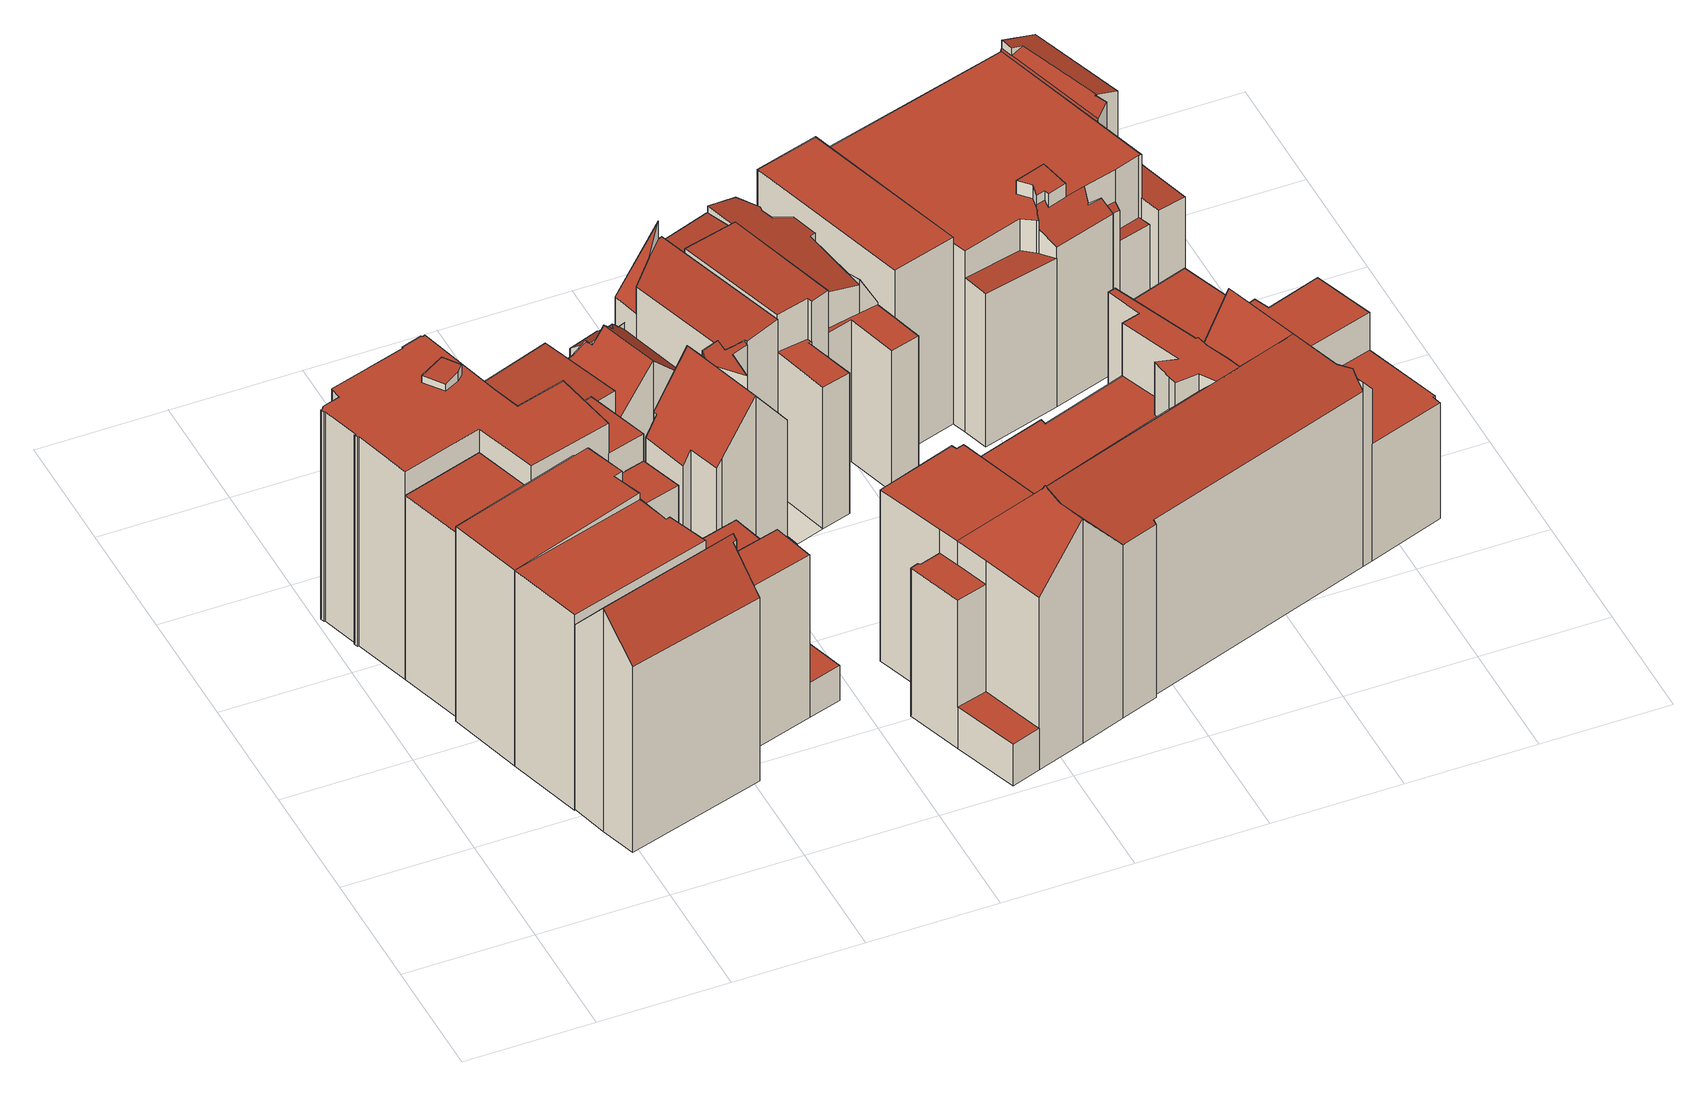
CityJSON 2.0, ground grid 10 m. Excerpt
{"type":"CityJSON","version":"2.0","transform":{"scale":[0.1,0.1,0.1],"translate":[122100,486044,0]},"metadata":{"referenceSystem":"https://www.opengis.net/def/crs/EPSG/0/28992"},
"CityObjects":{
"building1":{"type":"Building","attributes":{"aantal_verblijfsobjecten":1,"bouwjaar":1812,"gebruiksdoel":"woonfunctie","oppervlakte_max":190,"oppervlakte_min":190,"rdf_seealso":"http://bag.basisregistraties.overheid.nl/bag/id/pand/0363100012182140","rf_extrusion_mode":"standard","rf_force_lod11":false,"rf_h_ground":0.694,"rf_h_pc_98p":0,"rf_h_roof_50p":17.09,"rf_h_roof_70p":17.1,"rf_h_roof_max":17.19,"rf_h_roof_min":17.05,"rf_is_glass_roof":false,"rf_nodata_frac":0.486,"rf_nodata_r":0,"rf_pc_select":"_HIGHEST_YET_INSUFFICIENT_COVERAGE","rf_pc_year":0,"rf_pointcloud_unusable":false,"rf_pt_density":13.86,"rf_ridgelines":0,"rf_rmse_lod22":0.198,"rf_roof_planes":1,"rf_roof_type":"horizontal","rf_success":true,"rf_t_run":4,"rf_volume_lod22":575.1,"status":"Pand in gebruik"},"children":["building1-1"]},
"building1-1":{"type":"BuildingPart","parents":["building1"],"geometry":[{"type":"Solid","lod":"2.2","boundaries":[[[[0,1,2,3]],[[4,1,0,5]],[[5,0,3,6]],[[7,2,1,4]],[[6,3,2,7]],[[6,7,4,5]]]],"semantics":{"surfaces":[{"type":"GroundSurface"},{"type":"WallSurface","on_footprint_edge":true},{"type":"RoofSurface","rf_azimuth":83.06,"rf_h_roof_50p":17.1,"rf_h_roof_70p":17.11,"rf_h_roof_max":17.13,"rf_h_roof_min":17.06,"rf_slope":0.562}],"values":[[0,1,1,1,1,2]]}}]},
"building2":{"type":"Building","attributes":{"aantal_verblijfsobjecten":4,"bouwjaar":1806,"gebruiksdoel":"woonfunctie","oppervlakte_max":140,"oppervlakte_min":68,"rdf_seealso":"http://bag.basisregistraties.overheid.nl/bag/id/pand/0363100012182142","rf_extrusion_mode":"standard","rf_force_lod11":false,"rf_h_ground":0.257,"rf_h_pc_98p":0,"rf_h_roof_50p":17.7,"rf_h_roof_70p":17.91,"rf_h_roof_max":18.31,"rf_h_roof_min":14.07,"rf_is_glass_roof":false,"rf_nodata_frac":0.02,"rf_nodata_r":0,"rf_pc_select":"PREFERRED_AND_LATEST","rf_pc_year":0,"rf_pointcloud_unusable":false,"rf_pt_density":17.87,"rf_ridgelines":0,"rf_rmse_lod22":0.258,"rf_roof_planes":4,"rf_roof_type":"slanted","rf_success":true,"rf_t_run":19,"rf_volume_lod22":1474.92,"status":"Pand in gebruik"},"children":["building2-1"]},
"building2-1":{"type":"BuildingPart","parents":["building2"],"geometry":[{"type":"Solid","lod":"2.2","boundaries":[[[[8,9,10,11,12,13,14,15]],[[16,17,13,12,18]],[[19,14,13,17]],[[20,11,10,21]],[[21,10,9,22]],[[23,24,17,16]],[[18,12,11,20]],[[25,15,14,19]],[[24,8,15,25]],[[22,9,8,24,23]],[[24,25,19,17]],[[22,23,16,18,20,21]]]],"semantics":{"surfaces":[{"type":"GroundSurface"},{"type":"WallSurface","on_footprint_edge":true},{"type":"WallSurface","on_footprint_edge":false},{"type":"RoofSurface","rf_azimuth":124.03,"rf_h_roof_50p":14.09,"rf_h_roof_70p":14.1,"rf_h_roof_max":18.12,"rf_h_roof_min":14.07,"rf_slope":0.581},{"type":"RoofSurface","rf_azimuth":279.29,"rf_h_roof_50p":17.86,"rf_h_roof_70p":17.96,"rf_h_roof_max":18.14,"rf_h_roof_min":17.56,"rf_slope":2.71}],"values":[[0,1,1,1,1,2,1,1,1,1,3,4]]}}]},
"building3":{"type":"Building","attributes":{"aantal_verblijfsobjecten":6,"bouwjaar":2003,"gebruiksdoel":"woonfunctie","oppervlakte_max":192,"oppervlakte_min":79,"rdf_seealso":"http://bag.basisregistraties.overheid.nl/bag/id/pand/0363100012182133","rf_extrusion_mode":"standard","rf_force_lod11":false,"rf_h_ground":0.707,"rf_h_pc_98p":0,"rf_h_roof_50p":19.23,"rf_h_roof_70p":19.27,"rf_h_roof_max":20.53,"rf_h_roof_min":16.41,"rf_is_glass_roof":false,"rf_nodata_frac":0.0764,"rf_nodata_r":0,"rf_pc_select":"_HIGHEST_YET_INSUFFICIENT_COVERAGE","rf_pc_year":0,"rf_pointcloud_unusable":false,"rf_pt_density":17.6,"rf_ridgelines":0,"rf_rmse_lod22":0.528,"rf_roof_planes":12,"rf_roof_type":"slanted","rf_success":true,"rf_t_run":32,"rf_volume_lod22":2734.08,"status":"Pand in gebruik"},"children":["building3-1"]},
"building3-1":{"type":"BuildingPart","parents":["building3"],"geometry":[{"type":"Solid","lod":"2.2","boundaries":[[[[26,27,28,29,30,31,0,3,2,32,33,34,35,36,37,38,39,40,41,42,43,44,45,46,47]],[[48,44,43,49]],[[50,51,52,53]],[[54,39,38,55]],[[56,46,45,57]],[[58,47,46,56]],[[57,45,44,48]],[[59,60,51,50]],[[61,62,60,59]],[[49,43,42,63]],[[64,37,36,65]],[[55,38,37,64]],[[66,41,40,67]],[[63,42,41,66]],[[65,36,35,68]],[[53,52,69,70]],[[68,35,34,71]],[[72,32,2,73]],[[74,33,32,72]],[[71,34,33,74]],[[73,2,3,75]],[[75,3,0,76]],[[77,30,29,78]],[[78,29,28,79]],[[80,27,26,81]],[[82,83,79,84]],[[83,31,30,77]],[[84,79,28,27,80]],[[76,0,31,83,82]],[[70,69,62,61]],[[67,40,39,54]],[[81,26,47,58]],[[83,77,78,79]],[[70,61,59,50,53]],[[81,58,56,57,48,49,63,66,67,54,55,64,65,68,71,74,72,73,75,76,82,84,80],[52,51,60,62,69]]]],"semantics":{"surfaces":[{"type":"GroundSurface"},{"type":"WallSurface","on_footprint_edge":true},{"type":"WallSurface","on_footprint_edge":false},{"type":"RoofSurface","rf_azimuth":289.93,"rf_h_roof_50p":16.47,"rf_h_roof_70p":16.49,"rf_h_roof_max":19.25,"rf_h_roof_min":16.44,"rf_slope":0.982},{"type":"RoofSurface","rf_azimuth":241.07,"rf_h_roof_50p":20.09,"rf_h_roof_70p":20.16,"rf_h_roof_max":20.28,"rf_h_roof_min":19.91,"rf_slope":9.3},{"type":"RoofSurface","rf_azimuth":185.07,"rf_h_roof_50p":19.27,"rf_h_roof_70p":19.3,"rf_h_roof_max":20.28,"rf_h_roof_min":19.19,"rf_slope":0.757}],"values":[[0,1,2,1,1,1,1,2,2,1,1,1,1,1,1,2,1,1,1,1,1,1,1,1,1,2,1,1,1,2,1,1,3,4,5]]}}]},
"building4":{"type":"Building","attributes":{"aantal_verblijfsobjecten":4,"bouwjaar":1805,"gebruiksdoel":"woonfunctie","oppervlakte_max":111,"oppervlakte_min":68,"rdf_seealso":"http://bag.basisregistraties.overheid.nl/bag/id/pand/0363100012182141","rf_extrusion_mode":"standard","rf_force_lod11":false,"rf_h_ground":0.258,"rf_h_pc_98p":0,"rf_h_roof_50p":17.66,"rf_h_roof_70p":17.69,"rf_h_roof_max":17.77,"rf_h_roof_min":3.46,"rf_is_glass_roof":false,"rf_nodata_frac":0.032,"rf_nodata_r":0,"rf_pc_select":"PREFERRED_AND_LATEST","rf_pc_year":0,"rf_pointcloud_unusable":false,"rf_pt_density":17.6,"rf_ridgelines":0,"rf_rmse_lod22":0.146,"rf_roof_planes":3,"rf_roof_type":"multiple horizontal","rf_success":true,"rf_t_run":24,"rf_volume_lod22":1537.18,"status":"Pand in gebruik"},"children":["building4-1"]},
"building4-1":{"type":"BuildingPart","parents":["building4"],"geometry":[{"type":"Solid","lod":"2.2","boundaries":[[[[85,86,87,11,10,88,89,90,91,92]],[[20,11,87,93]],[[94,91,90,95]],[[96,85,92,97]],[[97,92,91,94]],[[98,88,10,99]],[[100,101,89,88,98]],[[99,10,11,20]],[[93,87,86,102,103]],[[104,95,90,89,101]],[[105,96,95,104]],[[102,86,85,96,105]],[[103,102,101,100]],[[95,96,97,94]],[[103,100,98,99,20,93]],[[101,102,105,104]]]],"semantics":{"surfaces":[{"type":"GroundSurface"},{"type":"WallSurface","on_footprint_edge":true},{"type":"WallSurface","on_footprint_edge":false},{"type":"RoofSurface","rf_azimuth":50.61,"rf_h_roof_50p":3.47,"rf_h_roof_70p":3.48,"rf_h_roof_max":14.05,"rf_h_roof_min":3.44,"rf_slope":1.03},{"type":"RoofSurface","rf_azimuth":108.04,"rf_h_roof_50p":17.69,"rf_h_roof_70p":17.7,"rf_h_roof_max":17.74,"rf_h_roof_min":17.62,"rf_slope":0.525},{"type":"RoofSurface","rf_azimuth":60.36,"rf_h_roof_50p":14.08,"rf_h_roof_70p":14.09,"rf_h_roof_max":17.64,"rf_h_roof_min":14.04,"rf_slope":0.656}],"values":[[0,1,1,1,1,1,1,1,1,1,2,1,2,3,4,5]]}}]},
"building5":{"type":"Building","attributes":{"aantal_verblijfsobjecten":4,"bouwjaar":1806,"gebruiksdoel":"woonfunctie","oppervlakte_max":134,"oppervlakte_min":79,"rf_extrusion_mode":"standard","rf_force_lod11":false,"rf_h_ground":0.369,"rf_h_pc_98p":0,"rf_h_roof_50p":17.64,"rf_h_roof_70p":18.69,"rf_h_roof_max":20.22,"rf_h_roof_min":3.47,"rf_h_roof_ridge":20.28,"rf_is_glass_roof":false,"rf_nodata_frac":0.0517,"rf_nodata_r":0,"rf_pc_select":"PREFERRED_AND_LATEST","rf_pc_year":0,"rf_pointcloud_unusable":false,"rf_pt_density":17.07,"rf_ridgelines":2,"rf_rmse_lod22":0.216,"rf_roof_planes":5,"rf_roof_type":"slanted","rf_success":true,"rf_t_run":21,"rf_volume_lod22":1623.81,"status":"Pand in gebruik"},"children":["building5-1"]},
"building5-1":{"type":"BuildingPart","parents":["building5"],"geometry":[{"type":"Solid","lod":"2.2","boundaries":[[[[106,107,108,109,110,111,112,113,114,115,116]],[[117,109,108,118]],[[119,110,109,117]],[[120,107,106,121,122]],[[123,120,124,125]],[[126,116,115,97]],[[97,115,114,127]],[[128,129,113,112,130]],[[131,127,114,113,129]],[[122,121,127,131]],[[121,106,116,126]],[[130,112,111,132]],[[132,111,110,119]],[[118,108,107,120,123]],[[125,124,129,128]],[[121,126,97,127]],[[129,124,120,122,131]],[[132,125,128,130]],[[125,132,119,117,118,123]]]],"semantics":{"surfaces":[{"type":"GroundSurface"},{"type":"WallSurface","on_footprint_edge":true},{"type":"WallSurface","on_footprint_edge":false},{"type":"RoofSurface","rf_azimuth":98.08,"rf_h_roof_50p":3.49,"rf_h_roof_70p":3.5,"rf_h_roof_max":14.9,"rf_h_roof_min":3.46,"rf_slope":0.984},{"type":"RoofSurface","rf_azimuth":96.27,"rf_h_roof_50p":14.97,"rf_h_roof_70p":15,"rf_h_roof_max":20.34,"rf_h_roof_min":14.88,"rf_slope":1.51},{"type":"RoofSurface","rf_azimuth":343.08,"rf_h_roof_50p":18.27,"rf_h_roof_70p":18.99,"rf_h_roof_max":20.65,"rf_h_roof_min":16.48,"rf_slope":48.2},{"type":"RoofSurface","rf_azimuth":163.18,"rf_h_roof_50p":18.83,"rf_h_roof_70p":19.55,"rf_h_roof_max":20.65,"rf_h_roof_min":16.99,"rf_slope":49.96}],"values":[[0,1,1,1,2,1,1,1,1,2,1,1,1,1,2,3,4,5,6]]}}]},
"building6":{"type":"Building","attributes":{"aantal_verblijfsobjecten":2,"bouwjaar":1911,"gebruiksdoel":"overige gebruiksfunctie","oppervlakte_max":170,"oppervlakte_min":1,"rdf_seealso":"http://bag.basisregistraties.overheid.nl/bag/id/pand/0363100012182134","rf_extrusion_mode":"standard","rf_force_lod11":false,"rf_h_ground":0.725,"rf_h_pc_98p":0,"rf_h_roof_50p":12.77,"rf_h_roof_70p":12.79,"rf_h_roof_max":12.87,"rf_h_roof_min":11.82,"rf_is_glass_roof":false,"rf_nodata_frac":0.64,"rf_nodata_r":0,"rf_pc_select":"_HIGHEST_YET_INSUFFICIENT_COVERAGE","rf_pc_year":0,"rf_pointcloud_unusable":false,"rf_pt_density":15.03,"rf_ridgelines":0,"rf_rmse_lod22":1.44,"rf_roof_planes":3,"rf_roof_type":"slanted","rf_success":true,"rf_t_run":9,"rf_volume_lod22":1112.53,"status":"Pand in gebruik"},"children":["building6-1"]},
"building6-1":{"type":"BuildingPart","parents":["building6"],"geometry":[{"type":"Solid","lod":"2.2","boundaries":[[[[133,134,135,26,47,136,137,138,139]],[[140,136,47,141]],[[142,137,136,140]],[[141,47,26,143]],[[143,26,135,144]],[[145,134,133,146]],[[146,133,139,147]],[[144,135,134,145]],[[147,139,138,148]],[[148,138,137,142]],[[148,142,140,141,143,144,145,146,147]]]],"semantics":{"surfaces":[{"type":"GroundSurface"},{"type":"WallSurface","on_footprint_edge":true},{"type":"RoofSurface","rf_azimuth":306.8,"rf_h_roof_50p":12.55,"rf_h_roof_70p":12.68,"rf_h_roof_max":12.98,"rf_h_roof_min":12.03,"rf_slope":4.6}],"values":[[0,1,1,1,1,1,1,1,1,1,2]]}}]},
"building7":{"type":"Building","attributes":{"aantal_verblijfsobjecten":4,"bouwjaar":1905,"gebruiksdoel":"kantoorfunctie,woonfunctie","oppervlakte_max":52,"oppervlakte_min":36,"rdf_seealso":"http://bag.basisregistraties.overheid.nl/bag/id/pand/0363100012182135","rf_extrusion_mode":"standard","rf_force_lod11":false,"rf_h_ground":0.684,"rf_h_pc_98p":0,"rf_h_roof_50p":12.2,"rf_h_roof_70p":12.68,"rf_h_roof_max":13.46,"rf_h_roof_min":10.19,"rf_h_roof_ridge":13.67,"rf_is_glass_roof":false,"rf_nodata_frac":0,"rf_nodata_r":0,"rf_pc_select":"PREFERRED_AND_LATEST","rf_pc_year":0,"rf_pointcloud_unusable":false,"rf_pt_density":16.02,"rf_ridgelines":1,"rf_rmse_lod22":0.519,"rf_roof_planes":6,"rf_roof_type":"slanted","rf_success":true,"rf_t_run":12,"rf_volume_lod22":513.4,"status":"Pand in gebruik"},"children":["building7-1"]},
"building7-1":{"type":"BuildingPart","parents":["building7"],"geometry":[{"type":"Solid","lod":"2.2","boundaries":[[[[149,150,151,138,152,137,153,154,155]],[[156,157,154,153,158,159]],[[160,155,154,157]],[[161,162,157,156]],[[163,164,162,161]],[[165,150,149,166]],[[158,153,137,167]],[[168,138,151,169]],[[170,171,172,173]],[[167,137,152,171,170]],[[171,152,138,168]],[[169,151,150,165]],[[164,163,174]],[[166,175,174]],[[175,166,149,155,160]],[[176,177,178]],[[179,180,178]],[[181,182,183]],[[177,176,183]],[[159,158,184,181]],[[180,179,185]],[[173,172,186]],[[182,181,184,186]],[[180,185,163,161,156,159,181,183,176,178]],[[175,160,157,162,164,174]],[[173,186,184,158,167,170]],[[179,169,165,166,174,163,185]],[[182,186,172,171,168,169,179,178,177,183]]]],"semantics":{"surfaces":[{"type":"GroundSurface"},{"type":"WallSurface","on_footprint_edge":true},{"type":"WallSurface","on_footprint_edge":false},{"type":"RoofSurface","rf_azimuth":339.31,"rf_h_roof_50p":11.71,"rf_h_roof_70p":12.03,"rf_h_roof_max":12.8,"rf_h_roof_min":10.57,"rf_slope":42.9},{"type":"RoofSurface","rf_azimuth":338.58,"rf_h_roof_50p":10.33,"rf_h_roof_70p":10.46,"rf_h_roof_max":10.95,"rf_h_roof_min":9.84,"rf_slope":53.15},{"type":"RoofSurface","rf_azimuth":343.26,"rf_h_roof_50p":10.35,"rf_h_roof_70p":10.51,"rf_h_roof_max":11.71,"rf_h_roof_min":9.74,"rf_slope":48.95},{"type":"RoofSurface","rf_azimuth":73.34,"rf_h_roof_50p":12,"rf_h_roof_70p":12.57,"rf_h_roof_max":14.03,"rf_h_roof_min":10.49,"rf_slope":44.59},{"type":"RoofSurface","rf_azimuth":252.44,"rf_h_roof_50p":11.83,"rf_h_roof_70p":12.57,"rf_h_roof_max":14.03,"rf_h_roof_min":9.68,"rf_slope":48.8}],"values":[[0,1,1,2,2,1,1,1,2,1,1,1,2,2,1,2,2,2,2,2,2,2,2,3,4,5,6,7]]}}]},
"building8":{"type":"Building","attributes":{"aantal_verblijfsobjecten":5,"bouwjaar":1905,"gebruiksdoel":"woonfunctie","oppervlakte_max":106,"oppervlakte_min":70,"rdf_seealso":"http://bag.basisregistraties.overheid.nl/bag/id/pand/0363100012182136","rf_extrusion_mode":"standard","rf_force_lod11":false,"rf_h_ground":0.673,"rf_h_pc_98p":0,"rf_h_roof_50p":15.8,"rf_h_roof_70p":16.04,"rf_h_roof_max":17.12,"rf_h_roof_min":13.22,"rf_h_roof_ridge":17.24,"rf_is_glass_roof":false,"rf_nodata_frac":0.0587,"rf_nodata_r":0,"rf_pc_select":"PREFERRED_AND_LATEST","rf_pc_year":0,"rf_pointcloud_unusable":false,"rf_pt_density":16.61,"rf_ridgelines":2,"rf_rmse_lod22":0.349,"rf_roof_planes":11,"rf_roof_type":"slanted","rf_success":true,"rf_t_run":27,"rf_volume_lod22":1427.98,"status":"Pand in gebruik"},"children":["building8-1"]},
"building8-1":{"type":"BuildingPart","parents":["building8"],"geometry":[{"type":"Solid","lod":"2.2","boundaries":[[[[187,188,189,190,191,192,193,194,195,196,197,198,199,200,201,202,203,204,205,206,155,207]],[[208,188,187,209]],[[210,202,201,211,212]],[[213,197,196,214]],[[214,196,195,215]],[[216,192,191,217]],[[215,195,194,218]],[[219,199,198,220]],[[221,220,198,197,213]],[[222,223,224]],[[225,155,206,226]],[[211,201,200,227]],[[227,200,199,219]],[[228,229,207,155,225]],[[229,228,230]],[[226,231,230]],[[209,187,207,229]],[[232,233,204,203,223,222]],[[234,235,233,232]],[[217,236,237]],[[238,205,204,233]],[[231,226,206,205,238]],[[239,240,241]],[[235,234,241]],[[223,203,202,210]],[[242,243,220,221]],[[212,211,243,242]],[[218,194,193,244]],[[244,193,192,216]],[[245,190,189,246]],[[236,217,191,190,245]],[[240,239,246,247]],[[247,246,189,188,208]],[[226,230,228,225]],[[243,211,227,219,220]],[[244,210,212,242,221,213,214,215,218]],[[244,216,217,237,224,223,210]],[[246,239,241,234,232,222,224,237,236,245]],[[247,208,209,229,230,231,238,233,235,241,240]]]],"semantics":{"surfaces":[{"type":"GroundSurface"},{"type":"WallSurface","on_footprint_edge":true},{"type":"WallSurface","on_footprint_edge":false},{"type":"RoofSurface","rf_azimuth":249.93,"rf_h_roof_50p":14.63,"rf_h_roof_70p":15.54,"rf_h_roof_max":17.27,"rf_h_roof_min":12.89,"rf_slope":50},{"type":"RoofSurface","rf_azimuth":208.13,"rf_h_roof_50p":3.67,"rf_h_roof_70p":3.7,"rf_h_roof_max":13.1,"rf_h_roof_min":3.56,"rf_slope":6.81},{"type":"RoofSurface","rf_azimuth":252.55,"rf_h_roof_50p":14.86,"rf_h_roof_70p":15.95,"rf_h_roof_max":17.67,"rf_h_roof_min":11.45,"rf_slope":53.38},{"type":"RoofSurface","rf_azimuth":73.06,"rf_h_roof_50p":15.51,"rf_h_roof_70p":16.28,"rf_h_roof_max":17.67,"rf_h_roof_min":12.93,"rf_slope":52.88},{"type":"RoofSurface","rf_azimuth":164.13,"rf_h_roof_50p":15.57,"rf_h_roof_70p":15.68,"rf_h_roof_max":16.16,"rf_h_roof_min":14.91,"rf_slope":28.2},{"type":"RoofSurface","rf_azimuth":257.81,"rf_h_roof_50p":15.9,"rf_h_roof_70p":16.05,"rf_h_roof_max":17.27,"rf_h_roof_min":15.43,"rf_slope":10.46}],"values":[[0,1,1,1,1,1,1,1,1,2,1,1,1,1,2,2,1,1,2,2,1,1,2,2,1,2,2,1,1,1,1,2,1,3,4,5,6,7,8]]}}]},
"building9":{"type":"Building","attributes":{"aantal_verblijfsobjecten":0,"bouwjaar":1005,"rdf_seealso":"http://bag.basisregistraties.overheid.nl/bag/id/pand/0363100012182138","rf_extrusion_mode":"skip","rf_force_lod11":false,"rf_h_ground":0.736,"rf_h_pc_98p":0,"rf_h_roof_50p":0,"rf_h_roof_70p":0,"rf_h_roof_max":0,"rf_h_roof_min":0,"rf_is_glass_roof":false,"rf_nodata_frac":0.618,"rf_nodata_r":0,"rf_pc_select":"_HIGHEST_YET_INSUFFICIENT_COVERAGE","rf_pc_year":0,"rf_pointcloud_unusable":true,"rf_pt_density":13.23,"rf_roof_planes":0,"rf_roof_type":"no planes","rf_success":true,"rf_t_run":0,"status":"Pand in gebruik"},"geometry":[{"type":"MultiSurface","lod":"0","boundaries":[[[248,249,250,251]]]}]},
"building10":{"type":"Building","attributes":{"aantal_verblijfsobjecten":4,"bouwjaar":1883,"gebruiksdoel":"woonfunctie","oppervlakte_max":96,"oppervlakte_min":37,"rdf_seealso":"http://bag.basisregistraties.overheid.nl/bag/id/pand/0363100012182137","rf_extrusion_mode":"standard","rf_force_lod11":false,"rf_h_ground":0.656,"rf_h_pc_98p":0,"rf_h_roof_50p":16.58,"rf_h_roof_70p":16.74,"rf_h_roof_max":16.96,"rf_h_roof_min":13.15,"rf_h_roof_ridge":16.83,"rf_is_glass_roof":false,"rf_nodata_frac":0.0123,"rf_nodata_r":0,"rf_pc_select":"PREFERRED_AND_LATEST","rf_pc_year":0,"rf_pointcloud_unusable":false,"rf_pt_density":18.26,"rf_ridgelines":1,"rf_rmse_lod22":0.332,"rf_roof_planes":5,"rf_roof_type":"slanted","rf_success":true,"rf_t_run":14,"rf_volume_lod22":936.57,"status":"Pand in gebruik"},"children":["building10-1"]},
"building10-1":{"type":"BuildingPart","parents":["building10"],"geometry":[{"type":"Solid","lod":"2.2","boundaries":[[[[252,253,251,254,255,256,257,258,259,260,261]],[[262,253,252,263]],[[264,251,253,262]],[[265,257,256,266]],[[266,256,255,267]],[[268,258,257,265]],[[269,254,251,264]],[[270,271,267,272]],[[272,267,255,254,269,273]],[[263,252,261,274]],[[275,276,274,277]],[[277,274,261,260,278]],[[271,259,258,268]],[[273,269,276,275]],[[278,260,259,271,270]],[[271,268,265,266,267]],[[276,269,264,262,263,274]],[[278,270,272,273,275,277]]]],"semantics":{"surfaces":[{"type":"GroundSurface"},{"type":"WallSurface","on_footprint_edge":true},{"type":"WallSurface","on_footprint_edge":false},{"type":"RoofSurface","rf_azimuth":321.44,"rf_h_roof_50p":15.86,"rf_h_roof_70p":15.94,"rf_h_roof_max":16.77,"rf_h_roof_min":15.57,"rf_slope":8.73},{"type":"RoofSurface","rf_azimuth":77.48,"rf_h_roof_50p":13.24,"rf_h_roof_70p":13.27,"rf_h_roof_max":16.88,"rf_h_roof_min":13.16,"rf_slope":3.3},{"type":"RoofSurface","rf_azimuth":257.41,"rf_h_roof_50p":16.76,"rf_h_roof_70p":16.86,"rf_h_roof_max":17.03,"rf_h_roof_min":16.47,"rf_slope":6.51}],"values":[[0,1,1,1,1,1,1,2,1,1,2,1,1,2,1,3,4,5]]}}]},
"building11":{"type":"Building","attributes":{"aantal_verblijfsobjecten":5,"bouwjaar":1889,"gebruiksdoel":"woonfunctie","oppervlakte_max":58,"oppervlakte_min":41,"rdf_seealso":"http://bag.basisregistraties.overheid.nl/bag/id/pand/0363100012182139","rf_extrusion_mode":"standard","rf_force_lod11":false,"rf_h_ground":0.628,"rf_h_pc_98p":0,"rf_h_roof_50p":15.79,"rf_h_roof_70p":16,"rf_h_roof_max":16.48,"rf_h_roof_min":13.1,"rf_h_roof_ridge":15.92,"rf_is_glass_roof":false,"rf_nodata_frac":0.0114,"rf_nodata_r":0,"rf_pc_select":"PREFERRED_AND_LATEST","rf_pc_year":0,"rf_pointcloud_unusable":false,"rf_pt_density":18.28,"rf_ridgelines":3,"rf_rmse_lod22":0.604,"rf_roof_planes":7,"rf_roof_type":"slanted","rf_success":true,"rf_t_run":20,"rf_volume_lod22":960.96,"status":"Pand in gebruik"},"children":["building11-1"]},
"building11-1":{"type":"BuildingPart","parents":["building11"],"geometry":[{"type":"Solid","lod":"2.2","boundaries":[[[[279,280,281,282,283,284,285,286,287,288,289,290,291]],[[292,280,279,293]],[[294,281,280,292]],[[295,282,281,294]],[[296,297,286,285,298]],[[299,300,297,296]],[[300,299,301]],[[302,303,304]],[[293,279,291,305]],[[306,307,308,305,309]],[[303,289,288,310]],[[298,285,284,311,312]],[[311,284,283,313]],[[313,283,282,295]],[[314,315,316]],[[307,306,316]],[[309,305,291,290,317]],[[315,314,317,318]],[[310,288,287,319,320]],[[320,319,321]],[[319,287,286,297]],[[318,317,290,289,303,302]],[[312,311,308,307]],[[317,314,316,306,309]],[[320,321,300,301,304,303,310]],[[319,297,300,321]],[[312,307,316,315,318,302,304,301,299,296,298]],[[308,311,313,295,294,292,293,305]]]],"semantics":{"surfaces":[{"type":"GroundSurface"},{"type":"WallSurface","on_footprint_edge":true},{"type":"WallSurface","on_footprint_edge":false},{"type":"RoofSurface","rf_azimuth":71.36,"rf_h_roof_50p":14.03,"rf_h_roof_70p":15.22,"rf_h_roof_max":16.1,"rf_h_roof_min":12.54,"rf_slope":61.69},{"type":"RoofSurface","rf_azimuth":72.15,"rf_h_roof_50p":13.76,"rf_h_roof_70p":14.08,"rf_h_roof_max":15.61,"rf_h_roof_min":12.45,"rf_slope":59.69},{"type":"RoofSurface","rf_azimuth":349.55,"rf_h_roof_50p":14.08,"rf_h_roof_70p":14.34,"rf_h_roof_max":15.69,"rf_h_roof_min":13.39,"rf_slope":46.6},{"type":"RoofSurface","rf_azimuth":71.52,"rf_h_roof_50p":15.98,"rf_h_roof_70p":16.18,"rf_h_roof_max":16.5,"rf_h_roof_min":15.21,"rf_slope":14.31},{"type":"RoofSurface","rf_azimuth":136.11,"rf_h_roof_50p":13.14,"rf_h_roof_70p":13.15,"rf_h_roof_max":16.26,"rf_h_roof_min":13.1,"rf_slope":0.901}],"values":[[0,1,1,1,1,2,2,2,1,2,1,1,1,1,2,2,1,2,1,2,1,1,2,3,4,5,6,7]]}}]},
"building12":{"type":"Building","attributes":{"aantal_verblijfsobjecten":5,"bouwjaar":2005,"gebruiksdoel":"bijeenkomstfunctie,woonfunctie","oppervlakte_max":130,"oppervlakte_min":63,"rdf_seealso":"http://bag.basisregistraties.overheid.nl/bag/id/pand/0363100012182132","rf_extrusion_mode":"standard","rf_force_lod11":false,"rf_h_ground":0.57,"rf_h_pc_98p":0,"rf_h_roof_50p":17.19,"rf_h_roof_70p":17.22,"rf_h_roof_max":17.47,"rf_h_roof_min":17.06,"rf_is_glass_roof":false,"rf_nodata_frac":0.0368,"rf_nodata_r":0,"rf_pc_select":"PREFERRED_AND_LATEST","rf_pc_year":0,"rf_pointcloud_unusable":false,"rf_pt_density":18.78,"rf_ridgelines":0,"rf_rmse_lod22":0.942,"rf_roof_planes":7,"rf_roof_type":"slanted","rf_success":true,"rf_t_run":14,"rf_volume_lod22":1239.54,"status":"Pand in gebruik"},"children":["building12-1"]},
"building12-1":{"type":"BuildingPart","parents":["building12"],"geometry":[{"type":"Solid","lod":"2.2","boundaries":[[[[288,322,323,279]],[[324,322,288,325]],[[326,323,322,324]],[[325,288,279,327]],[[327,279,323,326]],[[327,326,324,325]]]],"semantics":{"surfaces":[{"type":"GroundSurface"},{"type":"WallSurface","on_footprint_edge":true},{"type":"RoofSurface","rf_azimuth":2.01,"rf_h_roof_50p":17.19,"rf_h_roof_70p":17.21,"rf_h_roof_max":17.26,"rf_h_roof_min":17.12,"rf_slope":0.533}],"values":[[0,1,1,1,1,2]]}}]},
"building13":{"type":"Building","attributes":{"aantal_verblijfsobjecten":1,"bouwjaar":1912,"gebruiksdoel":"bijeenkomstfunctie,kantoorfunctie","oppervlakte_max":1692,"oppervlakte_min":1692,"rdf_seealso":"http://bag.basisregistraties.overheid.nl/bag/id/pand/0363100012170764","rf_extrusion_mode":"standard","rf_force_lod11":false,"rf_h_ground":0.555,"rf_h_pc_98p":0,"rf_h_roof_50p":16.02,"rf_h_roof_70p":18.12,"rf_h_roof_max":20.53,"rf_h_roof_min":10.95,"rf_h_roof_ridge":20.81,"rf_is_glass_roof":false,"rf_nodata_frac":0.0497,"rf_nodata_r":0,"rf_pc_select":"PREFERRED_AND_LATEST","rf_pc_year":0,"rf_pointcloud_unusable":false,"rf_pt_density":17.33,"rf_ridgelines":3,"rf_rmse_lod22":0.273,"rf_roof_planes":20,"rf_roof_type":"slanted","rf_success":true,"rf_t_run":188,"rf_volume_lod22":9244.65,"status":"Pand in gebruik"},"children":["building13-1"]},
"building13-1":{"type":"BuildingPart","parents":["building13"],"geometry":[{"type":"Solid","lod":"2.2","boundaries":[[[[328,329,330,331,332,333,334,335,336,337,338,339,340,341,342,343,344,345,346,347,348,349,350,351,352,353,354,355,356,357,358,359,360,361]],[[362,341,340,363]],[[364,365,342,341,362]],[[366,367,368,369,370]],[[363,340,339,371]],[[371,339,338,372]],[[373,335,334,374]],[[374,334,333,375]],[[376,372,338,337,377]],[[378,379,380,381]],[[379,328,361,382]],[[375,333,332,383]],[[384,383,332,331,385]],[[385,331,330,386]],[[387,354,353,388]],[[386,330,329,389]],[[390,360,359,391]],[[392,357,356,369]],[[393,344,343,394]],[[395,345,344,393]],[[394,343,342,365]],[[396,397,383,384]],[[398,350,349,399]],[[399,349,348,400]],[[401,336,335,373,402]],[[403,404,405]],[[406,407,365,364]],[[408,409,351,350,398,410]],[[411,412,346,345,395]],[[377,337,336,401]],[[388,353,352,413]],[[414,415,368,367]],[[381,380,367,366]],[[416,417,412,411]],[[418,416,407,406]],[[391,359,358,415,414]],[[413,352,351,409]],[[402,373,419,420]],[[400,348,347,421]],[[415,358,357,392]],[[422,423,406]],[[421,347,346,412]],[[424,425,426]],[[425,427,428]],[[423,422,429,430]],[[431,432,430,433]],[[434,435,436,437]],[[438,439,435,434]],[[440,441,442]],[[409,408,442]],[[441,440,443]],[[427,425,424,432,431]],[[433,430,429,444,445]],[[420,419,446,447]],[[447,446,448,439,438]],[[437,436,449]],[[450,451,452]],[[404,403,451,450]],[[370,369,356,355,453]],[[453,355,354,387]],[[382,361,360,390]],[[389,329,328,379,378]],[[439,448,397,396]],[[410,398,417,416,418]],[[445,444,372,376]],[[407,416,411,395,393,394,365]],[[415,392,369,368]],[[417,398,399,400,421,412]],[[372,444,429,422,406,364,362,363,371]],[[454,423,430,432,424,426,455]],[[453,387,403,405]],[[454,451,403,387,388,413,409,442,441,443]],[[452,381,366,370,453,405,404,450]],[[382,390,391,414,367,380,379]],[[389,378,381,396,384,385,386]],[[397,448,446,419,373,374,375,383]],[[410,418,406,423,454,443,440,442,408]],[[451,454,455,426,425,428,449,436,435,439,396,381,452]],[[445,376,377,401,402,420,447,438,434,437,449,428,427,431,433]]]],"semantics":{"surfaces":[{"type":"GroundSurface"},{"type":"WallSurface","on_footprint_edge":true},{"type":"WallSurface","on_footprint_edge":false},{"type":"RoofSurface","rf_azimuth":246.72,"rf_h_roof_50p":14.3,"rf_h_roof_70p":14.31,"rf_h_roof_max":16,"rf_h_roof_min":14.29,"rf_slope":0.214},{"type":"RoofSurface","rf_azimuth":242.01,"rf_h_roof_50p":4.32,"rf_h_roof_70p":4.33,"rf_h_roof_max":16.24,"rf_h_roof_min":4.28,"rf_slope":1.14},{"type":"RoofSurface","rf_azimuth":136.05,"rf_h_roof_50p":10.99,"rf_h_roof_70p":11,"rf_h_roof_max":15.97,"rf_h_roof_min":10.94,"rf_slope":0.582},{"type":"RoofSurface","rf_azimuth":56.37,"rf_h_roof_50p":15.87,"rf_h_roof_70p":15.89,"rf_h_roof_max":20.88,"rf_h_roof_min":15.82,"rf_slope":0.712},{"type":"RoofSurface","rf_azimuth":248.61,"rf_h_roof_50p":19.32,"rf_h_roof_70p":20.06,"rf_h_roof_max":21.14,"rf_h_roof_min":17.02,"rf_slope":52.53},{"type":"RoofSurface","rf_azimuth":70.54,"rf_h_roof_50p":19.26,"rf_h_roof_70p":19.79,"rf_h_roof_max":21.05,"rf_h_roof_min":16.53,"rf_slope":50.22},{"type":"RoofSurface","rf_azimuth":160.63,"rf_h_roof_50p":18.69,"rf_h_roof_70p":19.61,"rf_h_roof_max":20.99,"rf_h_roof_min":16.31,"rf_slope":48.94},{"type":"RoofSurface","rf_azimuth":251.6,"rf_h_roof_50p":18.08,"rf_h_roof_70p":19.01,"rf_h_roof_max":21.05,"rf_h_roof_min":15.86,"rf_slope":49.49},{"type":"RoofSurface","rf_azimuth":74.6,"rf_h_roof_50p":13.81,"rf_h_roof_70p":13.82,"rf_h_roof_max":16.23,"rf_h_roof_min":13.79,"rf_slope":0.988},{"type":"RoofSurface","rf_azimuth":20.55,"rf_h_roof_50p":15.82,"rf_h_roof_70p":15.83,"rf_h_roof_max":15.87,"rf_h_roof_min":15.78,"rf_slope":0.547},{"type":"RoofSurface","rf_azimuth":1.63,"rf_h_roof_50p":13.85,"rf_h_roof_70p":13.87,"rf_h_roof_max":18.56,"rf_h_roof_min":13.79,"rf_slope":0.726},{"type":"RoofSurface","rf_azimuth":71.8,"rf_h_roof_50p":17.78,"rf_h_roof_70p":18.96,"rf_h_roof_max":21.14,"rf_h_roof_min":15.54,"rf_slope":51.7},{"type":"RoofSurface","rf_azimuth":340.75,"rf_h_roof_50p":18.2,"rf_h_roof_70p":19.04,"rf_h_roof_max":20.99,"rf_h_roof_min":15.43,"rf_slope":49.17},{"type":"RoofSurface","rf_azimuth":56.1,"rf_h_roof_50p":18.45,"rf_h_roof_70p":18.48,"rf_h_roof_max":18.58,"rf_h_roof_min":18.35,"rf_slope":1.93}],"values":[[0,1,1,2,1,1,1,1,1,2,1,1,1,1,1,1,1,1,1,1,1,2,1,1,1,2,2,1,1,1,1,2,2,2,2,1,1,2,1,1,2,1,2,2,2,2,2,2,2,2,2,2,2,2,2,2,2,2,1,1,1,1,2,2,2,3,4,5,6,7,8,9,10,11,12,13,14,15,16]]}}]},
"building14":{"type":"Building","attributes":{"aantal_verblijfsobjecten":12,"bouwjaar":1996,"gebruiksdoel":"woonfunctie","oppervlakte_max":104,"oppervlakte_min":67,"rdf_seealso":"http://bag.basisregistraties.overheid.nl/bag/id/pand/0363100012170765","rf_extrusion_mode":"standard","rf_force_lod11":false,"rf_h_ground":0.568,"rf_h_pc_98p":0,"rf_h_roof_50p":16.72,"rf_h_roof_70p":16.74,"rf_h_roof_max":17.9,"rf_h_roof_min":14.25,"rf_h_roof_ridge":17.26,"rf_is_glass_roof":false,"rf_nodata_frac":0.047,"rf_nodata_r":0.0235,"rf_pc_select":"PREFERRED_AND_LATEST","rf_pc_year":0,"rf_pointcloud_unusable":false,"rf_pt_density":20.12,"rf_ridgelines":1,"rf_rmse_lod22":1.1,"rf_roof_planes":18,"rf_roof_type":"slanted","rf_success":true,"rf_t_run":71,"rf_volume_lod22":4232.35,"status":"Pand in gebruik"},"children":["building14-1"]},
"building14-1":{"type":"BuildingPart","parents":["building14"],"geometry":[{"type":"Solid","lod":"2.2","boundaries":[[[[322,456,457,458,459,460,461,462,463,323,464]],[[465,466,467,468,469]],[[470,463,462,471]],[[472,323,463,470,473]],[[473,470,474,475]],[[476,477,458,457,478,479]],[[480,481,482,477,476]],[[483,484,485,486,487]],[[488,489,484,483,490]],[[491,492,493]],[[468,467,493]],[[494,495,496,492,491]],[[492,496,497,498]],[[475,474,495,494]],[[471,462,461,497]],[[499,500,466,465]],[[501,502,500,499]],[[489,460,459,503]],[[498,497,461,460,489,488]],[[504,456,322,505]],[[505,322,464,506]],[[507,508,509,510]],[[511,512,508,507]],[[469,468,512,511]],[[490,483,513,514]],[[515,516,517,518]],[[514,513,516,515]],[[486,485,519,520]],[[487,486,521,517]],[[522,506,464,323,472]],[[503,459,458,477]],[[478,457,456,504]],[[510,509,502,501]],[[520,519,482,481]],[[518,517,521,481,480]],[[479,478,506,522]],[[471,497,496,495,474,470]],[[487,517,516,513,483]],[[510,501,499,465,469,511,507]],[[481,521,486,520]],[[482,519,485,484,489,503,477]],[[515,509,508,512,468,493,492,498,488,490,514]],[[506,478,504,505]],[[509,515,518,480,476,479,522,472,473,475,494,491,493,467,466,500,502]]]],"semantics":{"surfaces":[{"type":"GroundSurface"},{"type":"WallSurface","on_footprint_edge":false},{"type":"WallSurface","on_footprint_edge":true},{"type":"RoofSurface","rf_azimuth":91.37,"rf_h_roof_50p":14.07,"rf_h_roof_70p":14.15,"rf_h_roof_max":16.72,"rf_h_roof_min":13.8,"rf_slope":4.52},{"type":"RoofSurface","rf_azimuth":157.07,"rf_h_roof_50p":13.93,"rf_h_roof_70p":13.94,"rf_h_roof_max":16.7,"rf_h_roof_min":13.89,"rf_slope":4.45},{"type":"RoofSurface","rf_azimuth":80.73,"rf_h_roof_50p":17.89,"rf_h_roof_70p":17.9,"rf_h_roof_max":17.91,"rf_h_roof_min":17.88,"rf_slope":0.738},{"type":"RoofSurface","rf_azimuth":322.14,"rf_h_roof_50p":11.24,"rf_h_roof_70p":11.25,"rf_h_roof_max":16.69,"rf_h_roof_min":11.23,"rf_slope":0.944},{"type":"RoofSurface","rf_azimuth":326.32,"rf_h_roof_50p":3.46,"rf_h_roof_70p":3.49,"rf_h_roof_max":15.16,"rf_h_roof_min":3.39,"rf_slope":4.19},{"type":"RoofSurface","rf_azimuth":163.28,"rf_h_roof_50p":15.98,"rf_h_roof_70p":16.34,"rf_h_roof_max":17.9,"rf_h_roof_min":15.01,"rf_slope":46.97},{"type":"RoofSurface","rf_azimuth":160.28,"rf_h_roof_50p":14.15,"rf_h_roof_70p":14.19,"rf_h_roof_max":16.76,"rf_h_roof_min":13.98,"rf_slope":8.99},{"type":"RoofSurface","rf_azimuth":139.89,"rf_h_roof_50p":16.73,"rf_h_roof_70p":16.74,"rf_h_roof_max":17.91,"rf_h_roof_min":16.69,"rf_slope":0.225}],"values":[[0,1,2,2,1,2,1,1,1,1,1,1,1,1,2,1,1,2,2,2,2,1,1,1,1,1,1,1,1,2,2,2,1,1,1,1,3,4,5,6,7,8,9,10]]}}]},
"building15":{"type":"Building","attributes":{"aantal_verblijfsobjecten":4,"bouwjaar":1878,"gebruiksdoel":"bijeenkomstfunctie,woonfunctie","oppervlakte_max":50,"oppervlakte_min":44,"rdf_seealso":"http://bag.basisregistraties.overheid.nl/bag/id/pand/0363100012182003","rf_extrusion_mode":"standard","rf_force_lod11":false,"rf_h_ground":0.571,"rf_h_pc_98p":0,"rf_h_roof_50p":15.43,"rf_h_roof_70p":15.62,"rf_h_roof_max":15.88,"rf_h_roof_min":12.72,"rf_h_roof_ridge":15.77,"rf_is_glass_roof":false,"rf_nodata_frac":0.0298,"rf_nodata_r":0,"rf_pc_select":"PREFERRED_AND_LATEST","rf_pc_year":0,"rf_pointcloud_unusable":false,"rf_pt_density":17.02,"rf_ridgelines":6,"rf_rmse_lod22":0.982,"rf_roof_planes":8,"rf_roof_type":"slanted","rf_success":true,"rf_t_run":14,"rf_volume_lod22":797.1,"status":"Pand in gebruik"},"children":["building15-1"]},
"building15-1":{"type":"BuildingPart","parents":["building15"],"geometry":[{"type":"Solid","lod":"2.2","boundaries":[[[[523,524,525,526,527,528,459,529,456,530]],[[531,524,523,532]],[[533,530,456,534]],[[532,523,530,533,535]],[[536,459,528,537]],[[537,528,527,538]],[[535,533,539,540]],[[540,539,541]],[[534,456,529,542]],[[543,526,525,544]],[[545,542,529,459,536]],[[546,547,538,548]],[[548,538,527,526,543]],[[547,546,549]],[[542,545,549]],[[544,525,524,531]],[[547,549,545,536,537,538]],[[546,539,533,534,542,549]],[[544,531,532,535,540,541]],[[539,546,548,543,544,541]]]],"semantics":{"surfaces":[{"type":"GroundSurface"},{"type":"WallSurface","on_footprint_edge":true},{"type":"WallSurface","on_footprint_edge":false},{"type":"RoofSurface","rf_azimuth":70.04,"rf_h_roof_50p":12.81,"rf_h_roof_70p":12.85,"rf_h_roof_max":15.73,"rf_h_roof_min":12.69,"rf_slope":4.57},{"type":"RoofSurface","rf_azimuth":252.75,"rf_h_roof_50p":13.9,"rf_h_roof_70p":14.82,"rf_h_roof_max":16.2,"rf_h_roof_min":11.71,"rf_slope":68.59},{"type":"RoofSurface","rf_azimuth":68,"rf_h_roof_50p":15.39,"rf_h_roof_70p":15.58,"rf_h_roof_max":15.97,"rf_h_roof_min":14.82,"rf_slope":21.99},{"type":"RoofSurface","rf_azimuth":252.95,"rf_h_roof_50p":15.74,"rf_h_roof_70p":15.86,"rf_h_roof_max":16.2,"rf_h_roof_min":15.36,"rf_slope":21.99}],"values":[[0,1,1,1,1,1,2,2,1,1,1,2,1,2,2,1,3,4,5,6]]}}]}
},
"vertices":[
[108,244,7],[43,225,7],[28,274,7],[92,294,7],[43,225,171],[108,244,171],[92,294,171],[28,274,171],
[167,225,3],[160,223,3],[168,199,3],[60,166,3],[43,225,3],[156,258,3],[204,272,3],[215,239,3],[156,258,181],[156,258,141],[43,225,176],[204,272,141],[60,166,177],[168,199,182],[160,223,181],[167,225,181],[167,225,141],[215,239,141],
[118,326,7],[125,304,7],[164,315,7],[188,322,7],[204,272,7],[174,263,7],[14,319,7],[13,319,7],[12,322,7],[13,322,7],[4,352,7],[3,352,7],[2,355,7],[3,355,7],[5,358,7],[19,362,7],[18,372,7],[79,390,7],[79,391,7],[95,396,7],[96,395,7],[98,396,7],[79,391,194],[79,390,194],[95,362,202],[95,362,193],[76,353,193],[76,353,199],[3,355,193],[2,355,193],[96,395,194],[95,396,194],[98,396,194],[104,349,202],[104,349,193],[99,344,201],[99,344,193],[18,372,193],[3,352,193],[4,352,193],[19,362,193],[5,358,193],[13,322,193],[87,338,193],[87,338,199],[12,322,193],[14,319,193],[28,274,192],[13,319,193],[92,294,192],[108,244,192],[204,272,165],[188,322,165],[164,315,164],[125,304,193],[118,326,193],[174,263,192],[174,263,165],[164,315,193],
[244,158,3],[191,142,3],[78,107,3],[176,173,3],[179,174,3],[236,191,3],[268,201,3],[278,168,3],[78,107,177],[268,201,34],[236,191,35],[244,158,35],[278,168,35],[176,173,176],[168,199,177],[179,174,176],[179,174,141],[191,142,141],[191,142,176],[236,191,140],[244,158,141],
[262,128,4],[199,109,4],[196,108,4],[204,82,4],[95,50,4],[86,78,4],[78,107,4],[191,142,4],[253,161,4],[278,168,4],[288,136,4],[204,82,167],[196,108,199],[95,50,169],[199,109,150],[262,128,35],[262,128,149],[199,109,199],[198,112,150],[198,112,203],[288,136,35],[253,161,35],[191,142,168],[191,142,151],[78,107,168],[253,161,149],[86,78,203],
[202,326,7],[143,309,7],[136,331,7],[155,413,7],[202,428,7],[222,358,7],[195,350,7],[155,413,123],[98,396,120],[202,428,125],[118,326,125],[136,331,126],[143,309,127],[202,326,130],[195,350,129],[222,358,130],
[265,437,7],[284,376,7],[255,368,7],[204,421,7],[223,434,7],[247,442,7],[262,446,7],[247,442,109],[247,442,100],[223,434,100],[223,434,108],[262,446,101],[248,433,117],[248,433,111],[255,435,118],[255,435,112],[284,376,107],[265,437,108],[202,428,100],[222,358,98],[255,368,137],[204,421,109],[204,421,99],[205,421,100],[205,421,109],[260,436,113],[265,437,114],[230,413,128],[230,413,125],[233,414,128],[240,416,137],[240,416,129],[228,419,122],[228,419,125],[229,416,125],[228,419,118],[248,418,129],[218,420,114],
[302,458,7],[337,345,7],[311,338,7],[298,333,7],[302,318,7],[313,277,7],[286,269,7],[257,261,7],[253,260,7],[245,285,7],[238,282,7],[227,319,7],[223,332,7],[233,335,7],[236,326,7],[265,335,7],[278,339,7],[292,344,7],[293,344,7],[268,425,7],[299,457,7],[337,345,163],[302,458,161],[265,335,173],[236,326,37],[236,326,131],[238,282,116],[245,285,126],[253,260,126],[313,277,135],[302,318,133],[257,261,132],[223,332,36],[227,319,35],[227,319,117],[278,339,161],[278,339,156],[278,333,157],[262,446,131],[268,425,130],[233,335,37],[299,457,177],[299,457,161],[287,445,158],[268,425,154],[292,344,161],[292,344,155],[294,337,157],[294,337,155],[302,318,146],[282,328,154],[293,344,155],[310,340,157],[310,340,158],[303,339,157],[237,323,131],[237,323,36],[286,269,172],[298,333,155],[311,338,155],[311,338,158],
[340,336,7],[318,329,7],[328,293,7],[350,300,7],
[361,347,7],[373,307,7],[337,346,7],[309,436,7],[302,459,7],[341,471,7],[342,471,7],[350,443,7],[377,351,7],[363,347,7],[373,307,132],[361,347,132],[350,300,133],[341,471,158],[302,459,156],[309,436,159],[342,471,158],[337,346,133],[350,443,169],[350,443,162],[309,436,165],[337,346,166],[363,347,132],[362,351,168],[362,351,132],[363,347,168],[377,351,170],
[425,348,6],[432,324,6],[409,317,6],[397,357,6],[377,351,6],[376,355,6],[342,471,6],[366,478,6],[379,482,6],[385,484,6],[396,448,6],[402,427,6],[420,364,6],[432,324,131],[425,348,131],[409,317,131],[397,357,132],[366,478,158],[366,478,135],[342,471,164],[378,464,156],[378,464,152],[377,459,157],[396,448,153],[396,448,131],[380,450,157],[420,364,132],[405,361,162],[405,361,157],[405,361,132],[420,364,134],[385,484,129],[376,355,132],[376,355,165],[377,351,132],[397,424,140],[397,424,154],[403,375,157],[402,427,129],[402,427,153],[379,482,133],[379,482,141],[382,478,138],
[435,499,6],[476,364,6],[435,499,171],[385,484,171],[476,364,172],[425,348,173],
[348,105,6],[329,160,6],[392,182,6],[394,178,6],[400,180,6],[468,203,6],[469,198,6],[537,222,6],[552,227,6],[542,256,6],[548,258,6],[547,262,6],[612,285,6],[627,244,6],[633,246,6],[649,252,6],[654,240,6],[697,255,6],[714,207,6],[735,146,6],[733,145,6],[735,138,6],[675,117,6],[667,114,6],[482,50,6],[483,48,6],[454,38,6],[418,25,6],[380,12,6],[357,4,6],[339,55,6],[324,99,6],[330,101,6],[332,100,6],[627,244,158],[612,285,158],[633,246,158],[633,246,143],[363,62,159],[363,62,138],[363,62,43],[380,12,43],[380,12,159],[547,262,159],[548,258,159],[537,222,138],[469,198,138],[468,203,138],[548,258,184],[542,256,184],[348,105,159],[348,105,138],[354,89,138],[354,89,159],[332,100,138],[400,180,138],[400,180,158],[394,178,158],[392,182,158],[454,38,160],[483,48,160],[329,160,158],[330,101,138],[324,99,138],[357,4,43],[654,240,143],[649,252,143],[697,255,143],[422,113,158],[422,113,139],[675,117,110],[735,138,109],[733,145,109],[552,227,184],[537,222,185],[408,61,203],[408,61,209],[411,45,206],[643,215,158],[643,215,143],[667,114,170],[667,114,162],[675,117,159],[714,207,143],[714,207,110],[482,50,163],[339,55,138],[339,55,43],[652,188,143],[652,188,110],[652,188,158],[556,172,138],[556,172,185],[735,146,109],[606,200,159],[606,200,208],[587,160,166],[587,160,171],[589,162,169],[587,160,184],[591,148,184],[578,188,159],[578,188,168],[580,178,184],[580,178,166],[578,188,184],[543,149,186],[543,149,166],[562,152,170],[562,152,185],[542,156,186],[542,156,158],[664,125,169],[664,125,175],[665,120,169],[652,127,182],[576,188,159],[576,188,184],[540,176,138],[540,176,185],[542,156,139],[570,140,185],[408,64,209],[408,64,207],[405,63,207],[418,25,206],[627,141,206],[621,144,200],
[584,545,6],[588,532,6],[630,395,6],[635,378,6],[596,367,6],[547,351,6],[486,333,6],[480,353,6],[438,488,6],[544,384,179],[544,384,167],[542,373,167],[542,373,171],[542,373,179],[480,353,143],[486,333,142],[476,364,167],[480,353,167],[527,368,139],[527,368,167],[630,395,167],[630,395,34],[588,532,139],[588,532,167],[628,395,167],[628,395,112],[628,395,34],[591,375,139],[591,375,34],[606,378,34],[606,378,112],[606,378,139],[596,367,148],[596,367,34],[591,375,158],[538,361,167],[538,361,160],[540,368,167],[537,362,167],[537,362,138],[538,361,138],[547,351,138],[547,351,148],[536,393,179],[536,393,167],[560,401,179],[560,401,167],[635,378,35],[584,545,141],[435,499,142],[438,488,141],[550,371,179],[550,371,167],[565,376,167],[565,376,179],[549,375,179],[549,375,171],[580,372,139],[580,372,159],[581,381,167],[581,381,140],[607,388,139],[607,388,167],[631,384,35],[631,384,113],[607,388,112],[438,488,168],
[625,558,6],[650,478,6],[632,473,6],[631,473,6],[635,463,6],[658,385,6],[614,445,6],[596,549,6],[650,478,152],[625,558,149],[596,549,154],[584,545,122],[596,549,161],[635,378,129],[658,385,127],[635,463,127],[599,539,154],[599,539,161],[608,541,158],[614,445,120],[631,473,159],[632,473,159],[614,445,129],[625,455,154],[625,455,128],[635,463,159],[617,448,129]
]}
